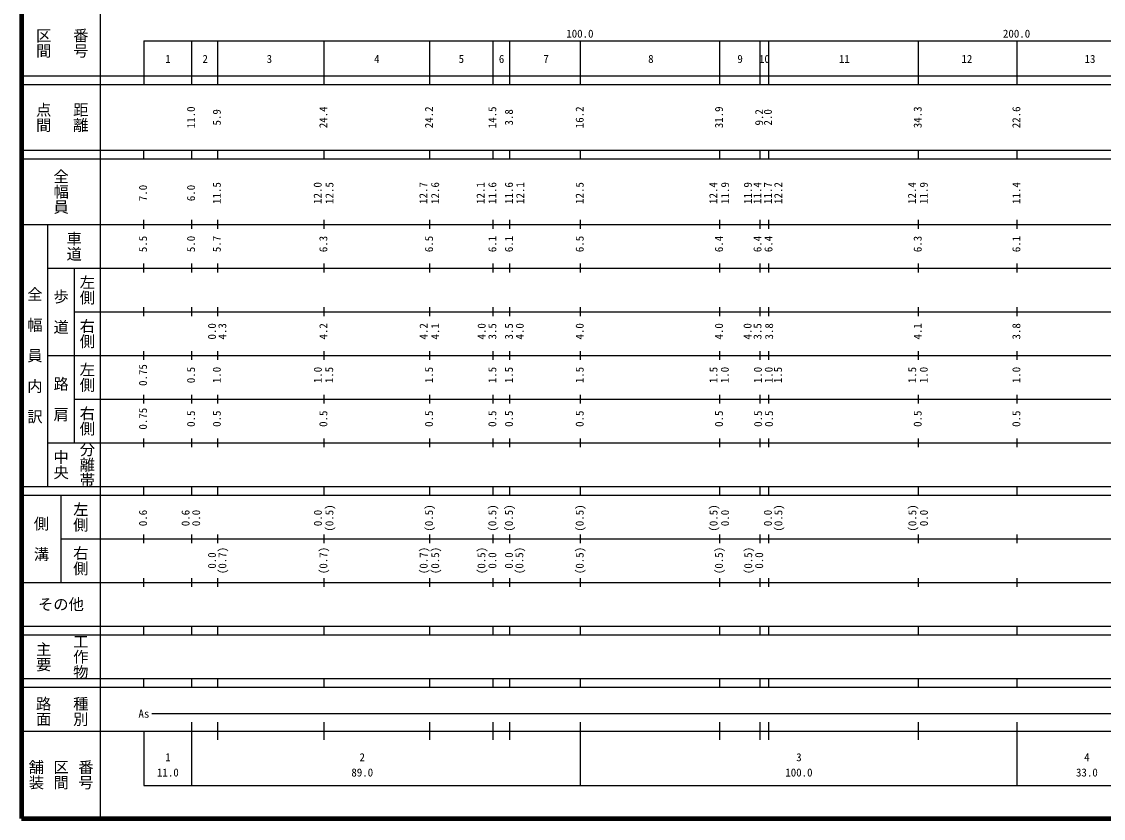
# Model space of a CAD drawing. Units: millimetres on the paper, enlarged 1000 times. Extents: x 40000 to 680000, y 20000 to 380000.
# Drawn here: x 40000 to 287720, y 20000 to 202409 of the extents above; entities that cross this region are included whole.
import ezdxf
from ezdxf.enums import TextEntityAlignment as Align

# ---------------------------------------------------------------- set-up
doc = ezdxf.new("R2010")
doc.units = ezdxf.units.MM
doc.header["$LTSCALE"] = 1000
doc.layers.add('M-TTL', color=2, linetype='Continuous', lineweight=140)
doc.layers.add('M-TTL-BAND', color=7, linetype='Continuous', lineweight=25)
doc.styles.add('@ＭＳ ゴシック', font='')
doc.styles.add('ＭＳ ゴシック', font='')
doc.styles.get('@ＭＳ ゴシック').set_extended_font_data('@MS Gothic')
doc.styles.get('ＭＳ ゴシック').set_extended_font_data('MS Gothic')

msp = doc.modelspace()

# ---------------------------------------------------------------- linework, layer by layer
at = {"layer": 'M-TTL'}
for p, q in [((40000, 380000), (40000, 20000)), ((40000, 20000), (680000, 20000))]:
    msp.add_line(p, q, dxfattribs=at)
at = {"layer": 'M-TTL-BAND'}
for p, q in [((58000, 370000), (58000, 20000)), ((68000, 198000), (579000, 198000)), ((68000, 198000), (68000, 188000)), ((79000, 188000), (79000, 198000)), ((84900, 188000), (84900, 198000)), ((109300, 188000), (109300, 198000)), ((133500, 188000), (133500, 198000)), ((148000, 188000), (148000, 198000)), ((151800, 188000), (151800, 198000)), ((168000, 188000), (168000, 198000)), ((199900, 188000), (199900, 198000)), ((209100, 188000), (209100, 198000)), ((211100, 188000), (211100, 198000)), ((245400, 188000), (245400, 198000)), ((268000, 188000), (268000, 198000)), ((40000, 190000), (579000, 190000)), ((40000, 188000), (579000, 188000)), ((40000, 173000), (579000, 173000)), ((40000, 171000), (579000, 171000)), ((68000, 171000), (68000, 173000)), ((79000, 171000), (79000, 173000)), ((84900, 171000), (84900, 173000)), ((109300, 171000), (109300, 173000)), ((133500, 171000), (133500, 173000)), ((148000, 171000), (148000, 173000)), ((151800, 171000), (151800, 173000)), ((168000, 171000), (168000, 173000)), ((199900, 171000), (199900, 173000)), ((209100, 171000), (209100, 173000)), ((211100, 171000), (211100, 173000)), ((245400, 171000), (245400, 173000)), ((268000, 171000), (268000, 173000)), ((68000, 155000), (68000, 157000)), ((79000, 155000), (79000, 157000)), ((84900, 155000), (84900, 157000)), ((109300, 155000), (109300, 157000)), ((133500, 155000), (133500, 157000)), ((148000, 155000), (148000, 157000)), ((151800, 155000), (151800, 157000)), ((168000, 155000), (168000, 157000)), ((199900, 155000), (199900, 157000)), ((209100, 155000), (209100, 157000)), ((211100, 155000), (211100, 157000)), ((245400, 155000), (245400, 157000)), ((268000, 155000), (268000, 157000)), ((40000, 156000), (579000, 156000)), ((46000, 96000), (46000, 156000)), ((68000, 145000), (68000, 147000)), ((79000, 145000), (79000, 147000)), ((84900, 145000), (84900, 147000)), ((109300, 145000), (109300, 147000)), ((133500, 145000), (133500, 147000)), ((148000, 145000), (148000, 147000)), ((151800, 145000), (151800, 147000)), ((168000, 145000), (168000, 147000)), ((199900, 145000), (199900, 147000)), ((209100, 145000), (209100, 147000)), ((211100, 145000), (211100, 147000)), ((245400, 145000), (245400, 147000)), ((268000, 145000), (268000, 147000)), ((46000, 146000), (579000, 146000)), ((52000, 146000), (52000, 106000)), ((68000, 135000), (68000, 137000)), ((79000, 135000), (79000, 137000)), ((84900, 135000), (84900, 137000)), ((109300, 135000), (109300, 137000)), ((133500, 135000), (133500, 137000)), ((148000, 135000), (148000, 137000)), ((151800, 135000), (151800, 137000)), ((168000, 135000), (168000, 137000)), ((199900, 135000), (199900, 137000)), ((209100, 135000), (209100, 137000)), ((211100, 135000), (211100, 137000)), ((245400, 135000), (245400, 137000)), ((268000, 135000), (268000, 137000)), ((52000, 136000), (579000, 136000)), ((68000, 125000), (68000, 127000)), ((79000, 125000), (79000, 127000)), ((84900, 125000), (84900, 127000)), ((109300, 125000), (109300, 127000)), ((133500, 125000), (133500, 127000)), ((148000, 125000), (148000, 127000)), ((151800, 125000), (151800, 127000)), ((168000, 125000), (168000, 127000)), ((199900, 125000), (199900, 127000)), ((209100, 125000), (209100, 127000)), ((211100, 125000), (211100, 127000)), ((245400, 125000), (245400, 127000)), ((268000, 125000), (268000, 127000)), ((46000, 126000), (579000, 126000)), ((68000, 115000), (68000, 117000)), ((79000, 115000), (79000, 117000)), ((84900, 115000), (84900, 117000)), ((109300, 115000), (109300, 117000)), ((133500, 115000), (133500, 117000)), ((148000, 115000), (148000, 117000)), ((151800, 115000), (151800, 117000)), ((168000, 115000), (168000, 117000)), ((199900, 115000), (199900, 117000)), ((209100, 115000), (209100, 117000)), ((211100, 115000), (211100, 117000)), ((245400, 115000), (245400, 117000)), ((268000, 115000), (268000, 117000)), ((52000, 116000), (579000, 116000)), ((68000, 105000), (68000, 107000)), ((79000, 105000), (79000, 107000)), ((84900, 105000), (84900, 107000)), ((109300, 105000), (109300, 107000)), ((133500, 105000), (133500, 107000)), ((148000, 105000), (148000, 107000)), ((151800, 105000), (151800, 107000)), ((168000, 105000), (168000, 107000)), ((199900, 105000), (199900, 107000)), ((209100, 105000), (209100, 107000)), ((211100, 105000), (211100, 107000)), ((245400, 105000), (245400, 107000)), ((268000, 105000), (268000, 107000)), ((46000, 106000), (579000, 106000)), ((40000, 96000), (579000, 96000)), ((68000, 94000), (68000, 96000)), ((79000, 94000), (79000, 96000)), ((84900, 94000), (84900, 96000)), ((109300, 94000), (109300, 96000)), ((133500, 94000), (133500, 96000)), ((148000, 94000), (148000, 96000)), ((151800, 94000), (151800, 96000)), ((168000, 94000), (168000, 96000)), ((199900, 94000), (199900, 96000)), ((209100, 94000), (209100, 96000)), ((211100, 94000), (211100, 96000)), ((245400, 94000), (245400, 96000)), ((268000, 94000), (268000, 96000)), ((40000, 94000), (579000, 94000)), ((49000, 94000), (49000, 74000)), ((68000, 83000), (68000, 85000)), ((79000, 83000), (79000, 85000)), ((84900, 83000), (84900, 85000)), ((109300, 83000), (109300, 85000)), ((133500, 83000), (133500, 85000)), ((148000, 83000), (148000, 85000)), ((151800, 83000), (151800, 85000)), ((168000, 83000), (168000, 85000)), ((199900, 83000), (199900, 85000)), ((209100, 83000), (209100, 85000)), ((211100, 83000), (211100, 85000)), ((245400, 83000), (245400, 85000)), ((268000, 83000), (268000, 85000)), ((49000, 84000), (579000, 84000)), ((68000, 73000), (68000, 75000)), ((79000, 73000), (79000, 75000)), ((84900, 73000), (84900, 75000)), ((109300, 73000), (109300, 75000)), ((133500, 73000), (133500, 75000)), ((148000, 73000), (148000, 75000)), ((151800, 73000), (151800, 75000)), ((168000, 73000), (168000, 75000)), ((199900, 73000), (199900, 75000)), ((209100, 73000), (209100, 75000)), ((211100, 73000), (211100, 75000)), ((245400, 73000), (245400, 75000)), ((268000, 73000), (268000, 75000)), ((40000, 74000), (579000, 74000)), ((40000, 64000), (579000, 64000)), ((40000, 62000), (579000, 62000)), ((68000, 62000), (68000, 64000)), ((79000, 62000), (79000, 64000)), ((84900, 62000), (84900, 64000)), ((109300, 62000), (109300, 64000)), ((133500, 62000), (133500, 64000)), ((148000, 62000), (148000, 64000)), ((151800, 62000), (151800, 64000)), ((168000, 62000), (168000, 64000)), ((199900, 62000), (199900, 64000)), ((209100, 62000), (209100, 64000)), ((211100, 62000), (211100, 64000)), ((245400, 62000), (245400, 64000)), ((268000, 62000), (268000, 64000)), ((40000, 52000), (579000, 52000)), ((40000, 50000), (579000, 50000)), ((68000, 50000), (68000, 52000)), ((79000, 50000), (79000, 52000)), ((84900, 50000), (84900, 52000)), ((109300, 50000), (109300, 52000)), ((133500, 50000), (133500, 52000)), ((148000, 50000), (148000, 52000)), ((151800, 50000), (151800, 52000)), ((168000, 50000), (168000, 52000)), ((199900, 50000), (199900, 52000)), ((209100, 50000), (209100, 52000)), ((211100, 50000), (211100, 52000)), ((245400, 50000), (245400, 52000)), ((268000, 50000), (268000, 52000)), ((69781, 44000), (517000, 44000)), ((40000, 40000), (579000, 40000)), ((68000, 40000), (68000, 27500)), ((79000, 27500), (79000, 42000)), ((84900, 38000), (84900, 42000)), ((109300, 38000), (109300, 42000)), ((133500, 38000), (133500, 42000)), ((148000, 38000), (148000, 42000)), ((151800, 38000), (151800, 42000)), ((168000, 27500), (168000, 42000)), ((199900, 38000), (199900, 42000)), ((209100, 38000), (209100, 42000)), ((211100, 38000), (211100, 42000)), ((245400, 38000), (245400, 42000)), ((268000, 27500), (268000, 42000)), ((68000, 27500), (579000, 27500))]:
    msp.add_line(p, q, dxfattribs=at)

# ---------------------------------------------------------------- texts
at = {"layer": 'M-TTL-BAND', "style": '@ＭＳ ゴシック'}
for s, p in [('番号', (53500, 197500)), ('区間', (45000, 197500)), ('点間', (45000, 180500)), ('距離', (53500, 180500)), ('全幅員', (49000, 163500)), ('車道', (52000, 151000)), ('左側', (55000, 141000)), ('全\u3000幅\u3000員\u3000内\u3000訳', (43000, 126000)), ('歩\u3000道', (49000, 136000)), ('右側', (55000, 131000)), ('左側', (55000, 121000)), ('路\u3000肩', (49000, 116000)), ('右側', (55000, 111000)), ('中央', (49000, 101000)), ('分離帯', (55000, 101000)), ('左側', (53500, 89000)), ('側\u3000溝', (44500, 84000)), ('右側', (53500, 79000)), ('主要', (45000, 57000)), ('工作物', (53500, 57000)), ('路面', (45000, 44500)), ('種別', (53500, 44500)), ('舗装', (43333, 30000)), ('区間', (49000, 30000)), ('番号', (54667, 30000))]:
    msp.add_text(s, height=2566, rotation=270, dxfattribs=at).set_placement(p, align=Align.MIDDLE_CENTER)
at = {"layer": 'M-TTL-BAND', "style": 'ＭＳ ゴシック'}
for s, p in [('100.0', (167844, 198195)), ('200.0', (267844, 198195)), ('1', (73500, 192405)), ('2', (82030, 192405)), ('3', (96735, 192405)), ('4', (121345, 192405)), ('5', (140691, 192405)), ('6', (149903, 192405)), ('7', (160096, 192405)), ('8', (184103, 192405)), ('9', (204533, 192405)), ('10', (210105, 192405)), ('11', (228411, 192405)), ('12', (256468, 192405)), ('13', (284654, 192405)), ('As', (68000, 42500)), ('1', (73488, 32523)), ('2', (118000, 32523)), ('3', (218000, 32523)), ('4', (283947, 32523)), ('11.0', (73488, 29033)), ('89.0', (118000, 29033)), ('100.0', (218000, 29033)), ('33.0', (283947, 29033))]:
    msp.add_text(s, height=1833, dxfattribs=at).set_placement(p, align=Align.BOTTOM_CENTER)
for s, p in [('11.0', (80250, 180500)), ('5.9', (86150, 180500)), ('24.4', (110550, 180500)), ('24.2', (134750, 180500)), ('14.5', (149250, 180500)), ('3.8', (153050, 180500)), ('16.2', (169250, 180500)), ('31.9', (201150, 180500)), ('9.2', (210350, 180500)), ('2.0', (212350, 180500)), ('34.3', (246650, 180500)), ('22.6', (269250, 180500)), ('7.0', (69250, 163174)), ('6.0', (80250, 163174)), ('11.5', (86150, 163174)), ('12.0', (109253, 163174)), ('12.5', (111950, 163174)), ('12.7', (133453, 163174)), ('12.6', (136150, 163174)), ('12.1', (146560, 163174)), ('11.6', (149250, 163174)), ('11.6', (153050, 163174)), ('12.1', (155633, 163174)), ('12.5', (169250, 163174)), ('12.4', (199853, 163174)), ('11.9', (202550, 163174)), ('11.9', (207769, 163174)), ('11.4', (209938, 163174)), ('11.7', (212350, 163174)), ('12.2', (214730, 163174)), ('12.4', (245353, 163174)), ('11.9', (248050, 163174)), ('11.4', (269250, 163174)), ('5.5', (69250, 151500)), ('5.0', (80250, 151500)), ('5.7', (86150, 151500)), ('6.3', (110550, 151500)), ('6.5', (134750, 151500)), ('6.1', (149250, 151500)), ('6.1', (153050, 151500)), ('6.5', (169250, 151500)), ('6.4', (201150, 151500)), ('6.4', (209974, 151500)), ('6.4', (212486, 151500)), ('6.3', (246650, 151500)), ('6.1', (269250, 151500)), ('0.0', (85049, 131500)), ('4.3', (87419, 131500)), ('4.2', (110550, 131500)), ('4.2', (133513, 131500)), ('4.1', (136156, 131500)), ('4.0', (146798, 131500)), ('3.5', (149250, 131500)), ('3.5', (153050, 131500)), ('4.0', (155529, 131500)), ('4.0', (169250, 131500)), ('4.0', (201150, 131500)), ('4.0', (207696, 131500)), ('3.5', (209972, 131500)), ('3.8', (212634, 131500)), ('4.1', (246650, 131500)), ('3.8', (269250, 131500)), ('0.75', (69250, 121500)), ('0.5', (80250, 121500)), ('1.0', (86150, 121500)), ('1.0', (109290, 121500)), ('1.5', (111887, 121500)), ('1.5', (134750, 121500)), ('1.5', (149250, 121500)), ('1.5', (153050, 121500)), ('1.5', (169250, 121500)), ('1.5', (199890, 121500)), ('1.0', (202487, 121500)), ('1.0', (210062, 121500)), ('1.0', (212542, 121500)), ('1.5', (214663, 121500)), ('1.5', (245399, 121500)), ('1.0', (248042, 121500)), ('1.0', (269250, 121500)), ('0.75', (69250, 111500)), ('0.5', (80250, 111500)), ('0.5', (86150, 111500)), ('0.5', (110550, 111500)), ('0.5', (134750, 111500)), ('0.5', (149250, 111500)), ('0.5', (153050, 111500)), ('0.5', (169250, 111500)), ('0.5', (201150, 111500)), ('0.5', (210108, 111500)), ('0.5', (212610, 111500)), ('0.5', (246650, 111500)), ('0.5', (269250, 111500)), ('0.6', (69250, 88764)), ('0.6', (78995, 88764)), ('0.0', (81422, 88764)), ('0.0', (109305, 88764)), ('(0.5)', (111942, 88764)), ('(0.5)', (134750, 88764)), ('(0.5)', (149250, 88764)), ('(0.5)', (153050, 88764)), ('(0.5)', (169250, 88764)), ('(0.5)', (199905, 88764)), ('0.0', (202542, 88764)), ('0.0', (212350, 88764)), ('(0.5)', (214760, 88764)), ('(0.5)', (245436, 88764)), ('0.0', (248078, 88764)), ('(0.7)', (87419, 79036)), ('(0.7)', (110550, 79036)), ('(0.7)', (133513, 79036)), ('(0.5)', (136156, 79036)), ('(0.5)', (146750, 79036)), ('(0.5)', (155435, 79036)), ('(0.5)', (169250, 79036)), ('(0.5)', (201150, 79036)), ('(0.5)', (207850, 79036)), ('0.0', (85049, 79036)), ('0.0', (149250, 79036)), ('0.0', (153050, 79036)), ('0.0', (210350, 79036))]:
    msp.add_text(s, height=1833, rotation=90, dxfattribs=at).set_placement(p, align=Align.BOTTOM_CENTER)
msp.add_text('その他', height=2566, dxfattribs=at).set_placement((49000, 69000), align=Align.MIDDLE_CENTER)

doc.saveas('drawing.dxf')
